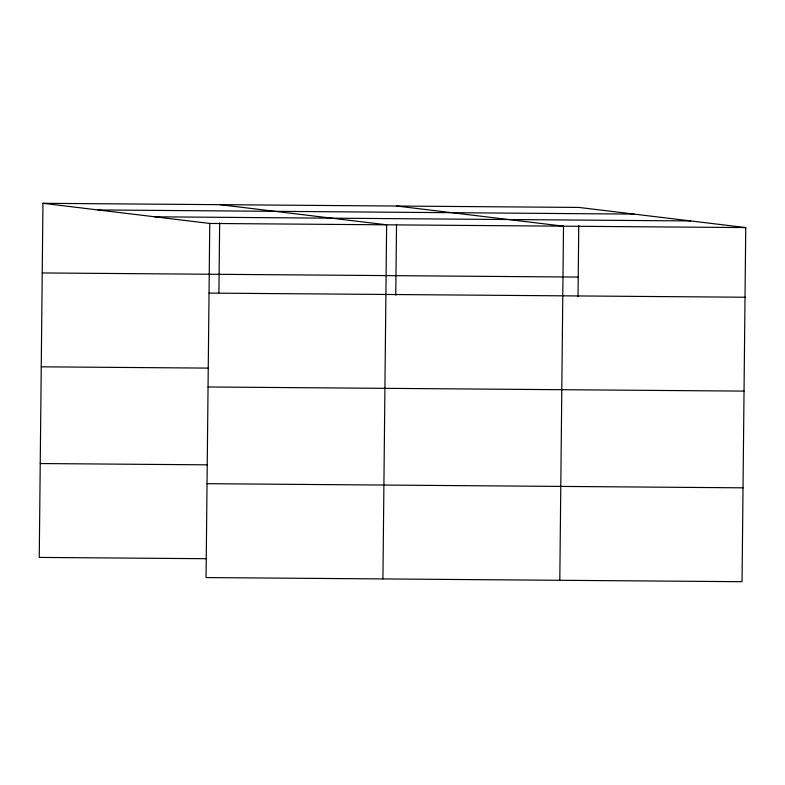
<?xml version="1.0" encoding="UTF-8"?>
<svg xmlns="http://www.w3.org/2000/svg" width="785" height="785" viewBox="0 0 785 785"><rect width="100%" height="100%" fill="white"/><g stroke="black" fill="none" stroke-linecap="round" stroke-linejoin="round"><path stroke-width="1.18" d="M42.959 203.305L209.762 223.45L206.053 577.564L742.041 581.695L745.75 227.581L578.947 207.436L42.959 203.305L39.25 557.419L206.367 558.704M218.917 292.599L219.643 222.999M382.923 578.928L386.632 224.814L219.839 204.669M395.777 295.18L396.523 224.353M559.803 580.292L563.512 226.178L396.71 206.033M578.015 296.583L578.761 225.766M98.007 209.958L633.995 214.089M154.714 216.807L690.702 220.938M209.762 223.45L745.75 227.581M42.233 272.945L578.221 277.076M209.026 293.099L745.024 297.23M41.242 366.821L208.368 368.106M208.045 386.976L744.033 391.107M40.231 463.542L207.348 464.828M207.034 483.688L743.022 487.819"/></g></svg>
